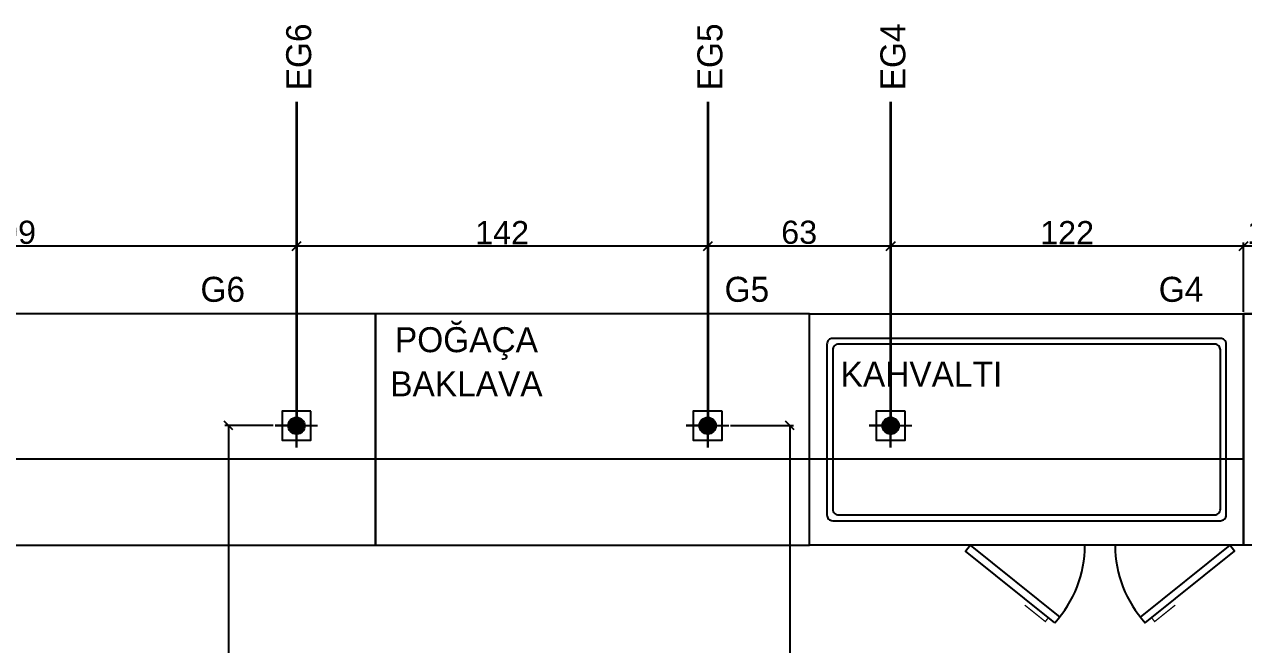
# Model space of a CAD drawing. Header units: millimetres. Extents: x 63882 to 85892, y -58394 to -53173.
# Drawn here: x 68943.4 to 69364.8, y -55228.3 to -55014 of the extents above; entities that cross this region are included whole.
import ezdxf
from ezdxf.enums import TextEntityAlignment as Align

# ---------------------------------------------------------------- set-up
doc = ezdxf.new("R2010")
doc.units = ezdxf.units.MM
doc.header["$LTSCALE"] = 5
doc.layers.add('-DWG_ANA', color=7, linetype='Continuous')
doc.layers.add('S2000-002 Çizgi', color=7, linetype='Continuous')
doc.layers.add('ELK', color=1, linetype='Continuous', lineweight=35)
doc.styles.get("Standard").update_dxf_attribs({"font": 'arial.ttf'})
doc.styles.add('TAKSİM', font='GOTHIC.TTF', dxfattribs={"height": 20})
doc.dimstyles.new('OLCU50', dxfattribs={"dimtxt": 8, "dimasz": 3, "dimexe": 1.25, "dimexo": 0.625, "dimtad": 1, "dimdec": 0, "dimtxsty": 'Standard', "dimblk": 'OBLIQUE', "dimcen": 2.5, "dimclrd": 256, "dimclre": 251, "dimclrt": 25, "dimadec": 0, "dimazin": 0, "dimtfac": 1, "dimtdec": 0, "dimtmove": 0, "dimatfit": 3, "dimldrblk": 'OBLIQUE', "dimfxl": 1, "dimarcsym": 0})

# ---------------------------------------------------------------- blocks, each defined once
blk = doc.blocks.new('A$C4C4D7A5C')
at = {"layer": 'S2000-002 Çizgi'}
for points in [[(0, 26.83), (0, 106.83), (150, 106.83), (150, 26.83)], [(84.8, 0), (53.91, 24.77), (55.56, 26.83), (86.45, 2.06)], [(115.95, 0), (146.85, 24.77), (145.2, 26.83), (114.3, 2.06)]]:
    blk.add_lwpolyline(points, close=True, dxfattribs=at)
for points in [[(144, 37.33), (144, 96.33, 0.414214), (142, 98.33), (8, 98.33, 0.414214), (6, 96.33), (6, 37.33, 0.414214), (8, 35.33), (142, 35.33, 0.414214)], [(142, 39.33), (142, 94.33, 0.414214), (140, 96.33), (10, 96.33, 0.414214), (8, 94.33), (8, 39.33, 0.414214), (10, 37.33), (140, 37.33, 0.414214)]]:
    blk.add_lwpolyline(points, format="xyb", close=True, dxfattribs=at)
at = {"layer": 'S2000-002 Çizgi', "const_width": 0.44}
for points in [[(82.54, 1.81), (81.48, 0.48), (75.81, 5.03), (74.36, 6.19)], [(118.21, 1.81), (119.28, 0.48), (124.95, 5.03), (126.4, 6.19)]]:
    blk.add_lwpolyline(points, dxfattribs=at)
at = {"layer": 'S2000-002 Çizgi'}
for centre, start, end in [((55.56, 26.83), 317.4568, 0), ((145.2, 26.83), 180, 222.5432)]:
    blk.add_arc(centre, 39.6, start, end, dxfattribs=at)
blk = doc.blocks.new('A$C611F6802')
at = {"layer": '-DWG_ANA'}
h = blk.add_hatch(dxfattribs=at)
h.set_pattern_fill('ANSI31', color=1, style=0)
h.set_pattern_definition([(45, (-55670.1402, -22065.11067), (-0.08838834765, 0.08838834765), [])])
h.paths.add_polyline_path([(4.42, 7.7, 1), (10.14, 7.7, 1)])
at = {"layer": '-DWG_ANA', "color": 1}
for p, q in [((7.28, 7.7), (7.28, 15.26)), ((7.28, 15.26), (7.28, 0)), ((7.28, 7.63), (0, 7.63)), ((7.28, 7.63), (14.68, 7.63)), ((14.68, 7.63), (7.28, 7.63))]:
    blk.add_line(p, q, dxfattribs=at)
blk.add_lwpolyline([(2.28, 2.7), (12.28, 2.7), (12.28, 12.7), (2.28, 12.7)], close=True, dxfattribs=at)
blk.add_circle((7.28, 7.7), 2.86, dxfattribs=at)
blk = doc.blocks.new('_Oblique')
at = {"color": 0, "linetype": 'ByBlock', "lineweight": -2}
blk.add_line((-0.5, -0.5), (0.5, 0.5), dxfattribs=at)
blk = doc.blocks.new('*D76')
at = {"color": 251, "lineweight": -2, "ltscale": 5, "transparency": 16777216}
for p, q in [((69364.79, -55113.32), (69364.79, -55089.32)), ((69379.69, -55113.32), (69379.69, -55089.32))]:
    blk.add_line(p, q, dxfattribs=at)
at = {"lineweight": -2, "ltscale": 5, "transparency": 16777216}
blk.add_line((69379.69, -55090.57), (69364.79, -55090.57), dxfattribs=at)
at = {"layer": 'Defpoints', "color": 0, "ltscale": 5, "transparency": 16777216}
for p in [(69364.79, -55090.57), (69364.79, -55113.95), (69379.69, -55113.95)]:
    blk.add_point(p, dxfattribs=at)
at = {"lineweight": -2, "ltscale": 5, "transparency": 16777216, "xscale": 3, "yscale": 3, "zscale": 3, "rotation": 180}
blk.add_blockref('_Oblique', (69364.79, -55090.57), dxfattribs=at)
at = {"lineweight": -2, "ltscale": 5, "transparency": 16777216, "xscale": 3, "yscale": 3, "zscale": 3}
blk.add_blockref('_Oblique', (69379.69, -55090.57), dxfattribs=at)
at = {"color": 25, "ltscale": 5, "transparency": 16777216, "insert": (69372.24, -55085.86), "char_height": 8, "attachment_point": 5}
blk.add_mtext('15', dxfattribs=at)
blk = doc.blocks.new('*D77')
at = {"color": 251, "lineweight": -2, "ltscale": 5, "transparency": 16777216}
for p, q in [((69242.82, -55113.32), (69242.82, -55089.32)), ((69364.79, -55113.32), (69364.79, -55089.32))]:
    blk.add_line(p, q, dxfattribs=at)
at = {"lineweight": -2, "ltscale": 5, "transparency": 16777216}
blk.add_line((69364.79, -55090.57), (69242.82, -55090.57), dxfattribs=at)
at = {"layer": 'Defpoints', "color": 0, "ltscale": 5, "transparency": 16777216}
for p in [(69242.82, -55090.57), (69242.82, -55113.95), (69364.79, -55113.95)]:
    blk.add_point(p, dxfattribs=at)
at = {"lineweight": -2, "ltscale": 5, "transparency": 16777216, "xscale": 3, "yscale": 3, "zscale": 3, "rotation": 180}
blk.add_blockref('_Oblique', (69242.82, -55090.57), dxfattribs=at)
at = {"lineweight": -2, "ltscale": 5, "transparency": 16777216, "xscale": 3, "yscale": 3, "zscale": 3}
blk.add_blockref('_Oblique', (69364.79, -55090.57), dxfattribs=at)
at = {"color": 25, "ltscale": 5, "transparency": 16777216, "insert": (69303.81, -55085.92), "char_height": 8, "attachment_point": 5}
blk.add_mtext('122', dxfattribs=at)
blk = doc.blocks.new('*D78')
at = {"color": 251, "lineweight": -2, "ltscale": 5, "transparency": 16777216}
for p, q in [((69179.58, -55113.32), (69179.58, -55089.32)), ((69242.82, -55113.32), (69242.82, -55089.32))]:
    blk.add_line(p, q, dxfattribs=at)
at = {"lineweight": -2, "ltscale": 5, "transparency": 16777216}
blk.add_line((69242.82, -55090.57), (69179.58, -55090.57), dxfattribs=at)
at = {"layer": 'Defpoints', "color": 0, "ltscale": 5, "transparency": 16777216}
for p in [(69179.58, -55090.57), (69179.58, -55113.95), (69242.82, -55113.95)]:
    blk.add_point(p, dxfattribs=at)
at = {"lineweight": -2, "ltscale": 5, "transparency": 16777216, "xscale": 3, "yscale": 3, "zscale": 3, "rotation": 180}
blk.add_blockref('_Oblique', (69179.58, -55090.57), dxfattribs=at)
at = {"lineweight": -2, "ltscale": 5, "transparency": 16777216, "xscale": 3, "yscale": 3, "zscale": 3}
blk.add_blockref('_Oblique', (69242.82, -55090.57), dxfattribs=at)
at = {"color": 25, "ltscale": 5, "transparency": 16777216, "insert": (69211.2, -55085.85), "char_height": 8, "attachment_point": 5}
blk.add_mtext('63', dxfattribs=at)
blk = doc.blocks.new('*D79')
at = {"color": 251, "lineweight": -2, "ltscale": 5, "transparency": 16777216}
for p, q in [((69037.46, -55113.32), (69037.46, -55089.32)), ((69179.58, -55113.32), (69179.58, -55089.32))]:
    blk.add_line(p, q, dxfattribs=at)
at = {"lineweight": -2, "ltscale": 5, "transparency": 16777216}
blk.add_line((69179.58, -55090.57), (69037.46, -55090.57), dxfattribs=at)
at = {"layer": 'Defpoints', "color": 0, "ltscale": 5, "transparency": 16777216}
for p in [(69037.46, -55090.57), (69037.46, -55113.95), (69179.58, -55113.95)]:
    blk.add_point(p, dxfattribs=at)
at = {"lineweight": -2, "ltscale": 5, "transparency": 16777216, "xscale": 3, "yscale": 3, "zscale": 3, "rotation": 180}
blk.add_blockref('_Oblique', (69037.46, -55090.57), dxfattribs=at)
at = {"lineweight": -2, "ltscale": 5, "transparency": 16777216, "xscale": 3, "yscale": 3, "zscale": 3}
blk.add_blockref('_Oblique', (69179.58, -55090.57), dxfattribs=at)
at = {"color": 25, "ltscale": 5, "transparency": 16777216, "insert": (69108.52, -55085.92), "char_height": 8, "attachment_point": 5}
blk.add_mtext('142', dxfattribs=at)
blk = doc.blocks.new('*D80')
at = {"color": 251, "lineweight": -2, "ltscale": 5, "transparency": 16777216}
for p, q in [((68838.78, -55113.32), (68838.78, -55089.32)), ((69037.46, -55113.32), (69037.46, -55089.32))]:
    blk.add_line(p, q, dxfattribs=at)
at = {"lineweight": -2, "ltscale": 5, "transparency": 16777216}
blk.add_line((69037.46, -55090.57), (68838.78, -55090.57), dxfattribs=at)
at = {"layer": 'Defpoints', "color": 0, "ltscale": 5, "transparency": 16777216}
for p in [(68838.78, -55090.57), (68838.78, -55113.95), (69037.46, -55113.95)]:
    blk.add_point(p, dxfattribs=at)
at = {"lineweight": -2, "ltscale": 5, "transparency": 16777216, "xscale": 3, "yscale": 3, "zscale": 3, "rotation": 180}
blk.add_blockref('_Oblique', (68838.78, -55090.57), dxfattribs=at)
at = {"lineweight": -2, "ltscale": 5, "transparency": 16777216, "xscale": 3, "yscale": 3, "zscale": 3}
blk.add_blockref('_Oblique', (69037.46, -55090.57), dxfattribs=at)
at = {"color": 25, "ltscale": 5, "transparency": 16777216, "insert": (68938.12, -55085.86), "char_height": 8, "attachment_point": 5}
blk.add_mtext('199', dxfattribs=at)
blk = doc.blocks.new('*D125')
at = {"color": 251, "lineweight": -2, "ltscale": 5, "transparency": 16777216}
for p, q in [((69029.43, -55152.58), (69012.66, -55152.58)), ((69029.43, -55373.95), (69012.66, -55373.95))]:
    blk.add_line(p, q, dxfattribs=at)
at = {"lineweight": -2, "ltscale": 5, "transparency": 16777216}
blk.add_line((69013.91, -55152.58), (69013.91, -55373.95), dxfattribs=at)
at = {"layer": 'Defpoints', "color": 0, "ltscale": 5, "transparency": 16777216}
for p in [(69030.06, -55152.58), (69013.91, -55373.95), (69030.06, -55373.95)]:
    blk.add_point(p, dxfattribs=at)
at = {"lineweight": -2, "ltscale": 5, "transparency": 16777216, "xscale": 3, "yscale": 3, "zscale": 3}
for p, rotation in [((69013.91, -55152.58), 90), ((69013.91, -55373.95), 270)]:
    blk.add_blockref('_Oblique', p, dxfattribs=dict(at, rotation=rotation))
at = {"color": 25, "ltscale": 5, "transparency": 16777216, "insert": (69009.27, -55263.26), "char_height": 8, "attachment_point": 5, "rotation": 90}
blk.add_mtext('221', dxfattribs=at)
blk = doc.blocks.new('*D126')
at = {"color": 251, "lineweight": -2, "ltscale": 5, "transparency": 16777216}
for p, q in [((69187.48, -55152.58), (69209.22, -55152.58)), ((69187.48, -55373.95), (69209.22, -55373.95))]:
    blk.add_line(p, q, dxfattribs=at)
at = {"lineweight": -2, "ltscale": 5, "transparency": 16777216}
blk.add_line((69207.97, -55152.58), (69207.97, -55373.95), dxfattribs=at)
at = {"layer": 'Defpoints', "color": 0, "ltscale": 5, "transparency": 16777216}
for p in [(69186.86, -55152.58), (69186.86, -55373.95), (69207.97, -55373.95)]:
    blk.add_point(p, dxfattribs=at)
at = {"lineweight": -2, "ltscale": 5, "transparency": 16777216, "xscale": 3, "yscale": 3, "zscale": 3}
for p, rotation in [((69207.97, -55152.58), 90), ((69207.97, -55373.95), 270)]:
    blk.add_blockref('_Oblique', p, dxfattribs=dict(at, rotation=rotation))
at = {"color": 25, "ltscale": 5, "transparency": 16777216, "insert": (69203.33, -55263.26), "char_height": 8, "attachment_point": 5, "rotation": 90}
blk.add_mtext('221', dxfattribs=at)

msp = doc.modelspace()

# ---------------------------------------------------------------- linework, layer by layer
for p, q in [((69379.69, -55113.95), (69364.79, -55113.95)), ((68864.79, -55164.07), (69364.79, -55164.07))]:
    msp.add_line(p, q)
for points in [[(68864.79, -55193.95), (69064.79, -55193.95), (69064.79, -55113.95), (68864.79, -55113.95)], [(69064.79, -55193.95), (69214.79, -55193.95), (69214.79, -55113.95), (69064.79, -55113.95)], [(69379.69, -55193.95), (69364.79, -55193.95), (69364.79, -55113.95), (69379.69, -55113.95)]]:
    msp.add_lwpolyline(points, close=True)
at = {"layer": 'ELK', "color": 1}
for p, q in [((69037.46, -55040.7), (69037.46, -55152.65)), ((69179.58, -55040.7), (69179.58, -55152.65)), ((69242.82, -55040.7), (69242.82, -55152.65))]:
    msp.add_line(p, q, dxfattribs=at)

# ---------------------------------------------------------------- block references
at = {"layer": '-DWG_ANA', "color": 0, "rotation": 180}
for p in [(69044.74, -55144.95), (69186.86, -55144.95), (69250.1, -55144.95)]:
    msp.add_blockref('A$C611F6802', p, dxfattribs=at)
msp.add_blockref('A$C4C4D7A5C', (69214.79, -55220.78))

# ---------------------------------------------------------------- texts
at = {"style": 'TAKSİM'}
for s, p in [('G6', (69011.97, -55109.83)), ('G5', (69193.12, -55109.83)), ('G4', (69343.16, -55109.83)), ('POĞAÇA', (69096.2, -55127.23)), ('BAKLAVA', (69096.2, -55142.48)), ('KAHVALTI', (69253.46, -55139.14))]:
    msp.add_text(s, height=8.64, dxfattribs=at).set_placement(p, align=Align.CENTER)
at = {"layer": 'ELK', "color": 1, "style": 'TAKSİM'}
for s, p in [('EG6', (69042.54, -55036.77)), ('EG5', (69184.66, -55036.77)), ('EG4', (69247.9, -55036.77))]:
    msp.add_text(s, height=8.64, rotation=90, dxfattribs=at).set_placement(p)

# ---------------------------------------------------------------- dimensions: what is measured, and where the dimension line sits
at = {"ltscale": 5}
for base, p1, p2, picture, middle in [((68838.78, -55090.57), (69037.46, -55113.95), (68838.78, -55113.95), '*D80', (68938.12, -55085.86)), ((69037.46, -55090.57), (69179.58, -55113.95), (69037.46, -55113.95), '*D79', (69108.52, -55085.92)), ((69179.58, -55090.57), (69242.82, -55113.95), (69179.58, -55113.95), '*D78', (69211.2, -55085.85)), ((69242.82, -55090.57), (69364.79, -55113.95), (69242.82, -55113.95), '*D77', (69303.81, -55085.92)), ((69364.79, -55090.57), (69379.69, -55113.95), (69364.79, -55113.95), '*D76', (69372.24, -55085.86))]:
    dim = msp.add_linear_dim(base=base, p1=p1, p2=p2, dimstyle='OLCU50', override={"dimtmove": 1}, dxfattribs=at)
    dim.commit()
    dim.dimension.update_dxf_attribs({"geometry": picture, "text_midpoint": middle})
for base, p1, p2, picture, middle in [((69013.91, -55373.95), (69030.06, -55152.58), (69030.06, -55373.95), '*D125', (69009.27, -55263.26)), ((69207.97, -55373.95), (69186.86, -55152.58), (69186.86, -55373.95), '*D126', (69203.33, -55263.26))]:
    dim = msp.add_linear_dim(base=base, p1=p1, p2=p2, angle=90, dimstyle='OLCU50', dxfattribs=at)
    dim.commit()
    dim.dimension.update_dxf_attribs({"geometry": picture, "text_midpoint": middle})

doc.saveas('drawing.dxf')
